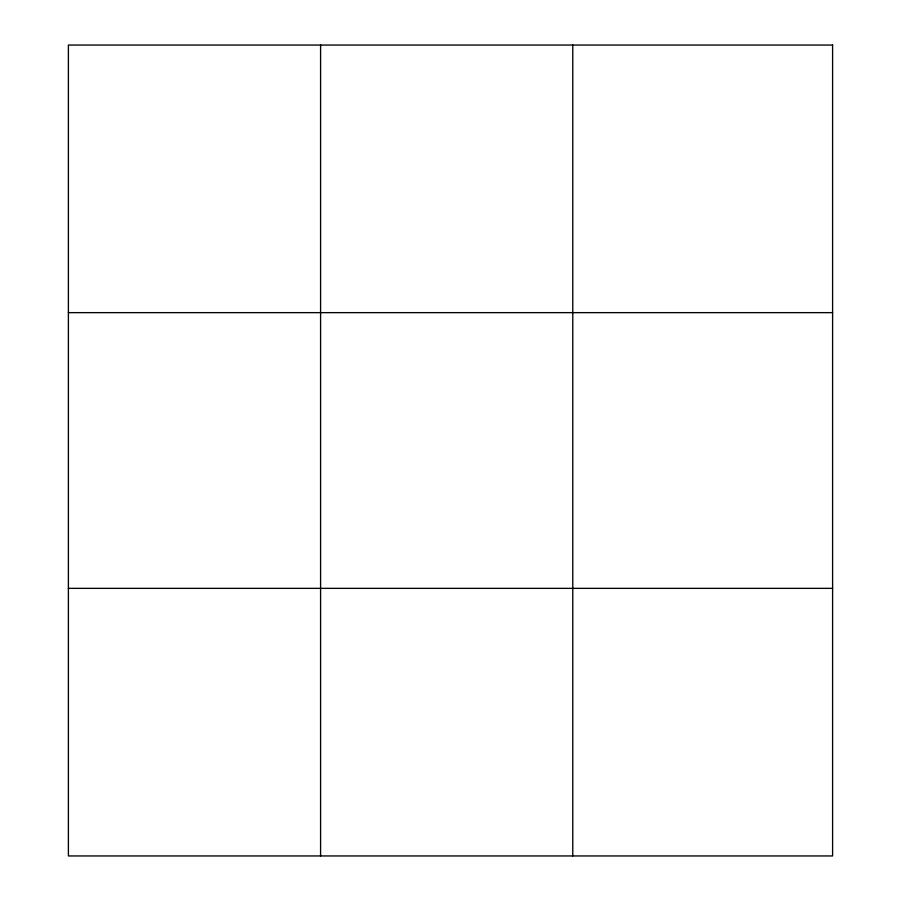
<?xml version="1.0" encoding="UTF-8"?>
<svg xmlns="http://www.w3.org/2000/svg" width="901" height="901" viewBox="0 0 901 901"><rect width="100%" height="100%" fill="white"/><g stroke="black" fill="none" stroke-linecap="round" stroke-linejoin="round"><path stroke-width="1.35" d="M320.587 855.95L320.587 45.05M572.777 855.95L572.777 45.05M68.397 312.647L832.603 312.647M68.397 588.353L832.603 588.353M832.603 45.05L832.603 855.95L68.397 855.95L68.397 45.05L832.603 45.05"/></g></svg>
